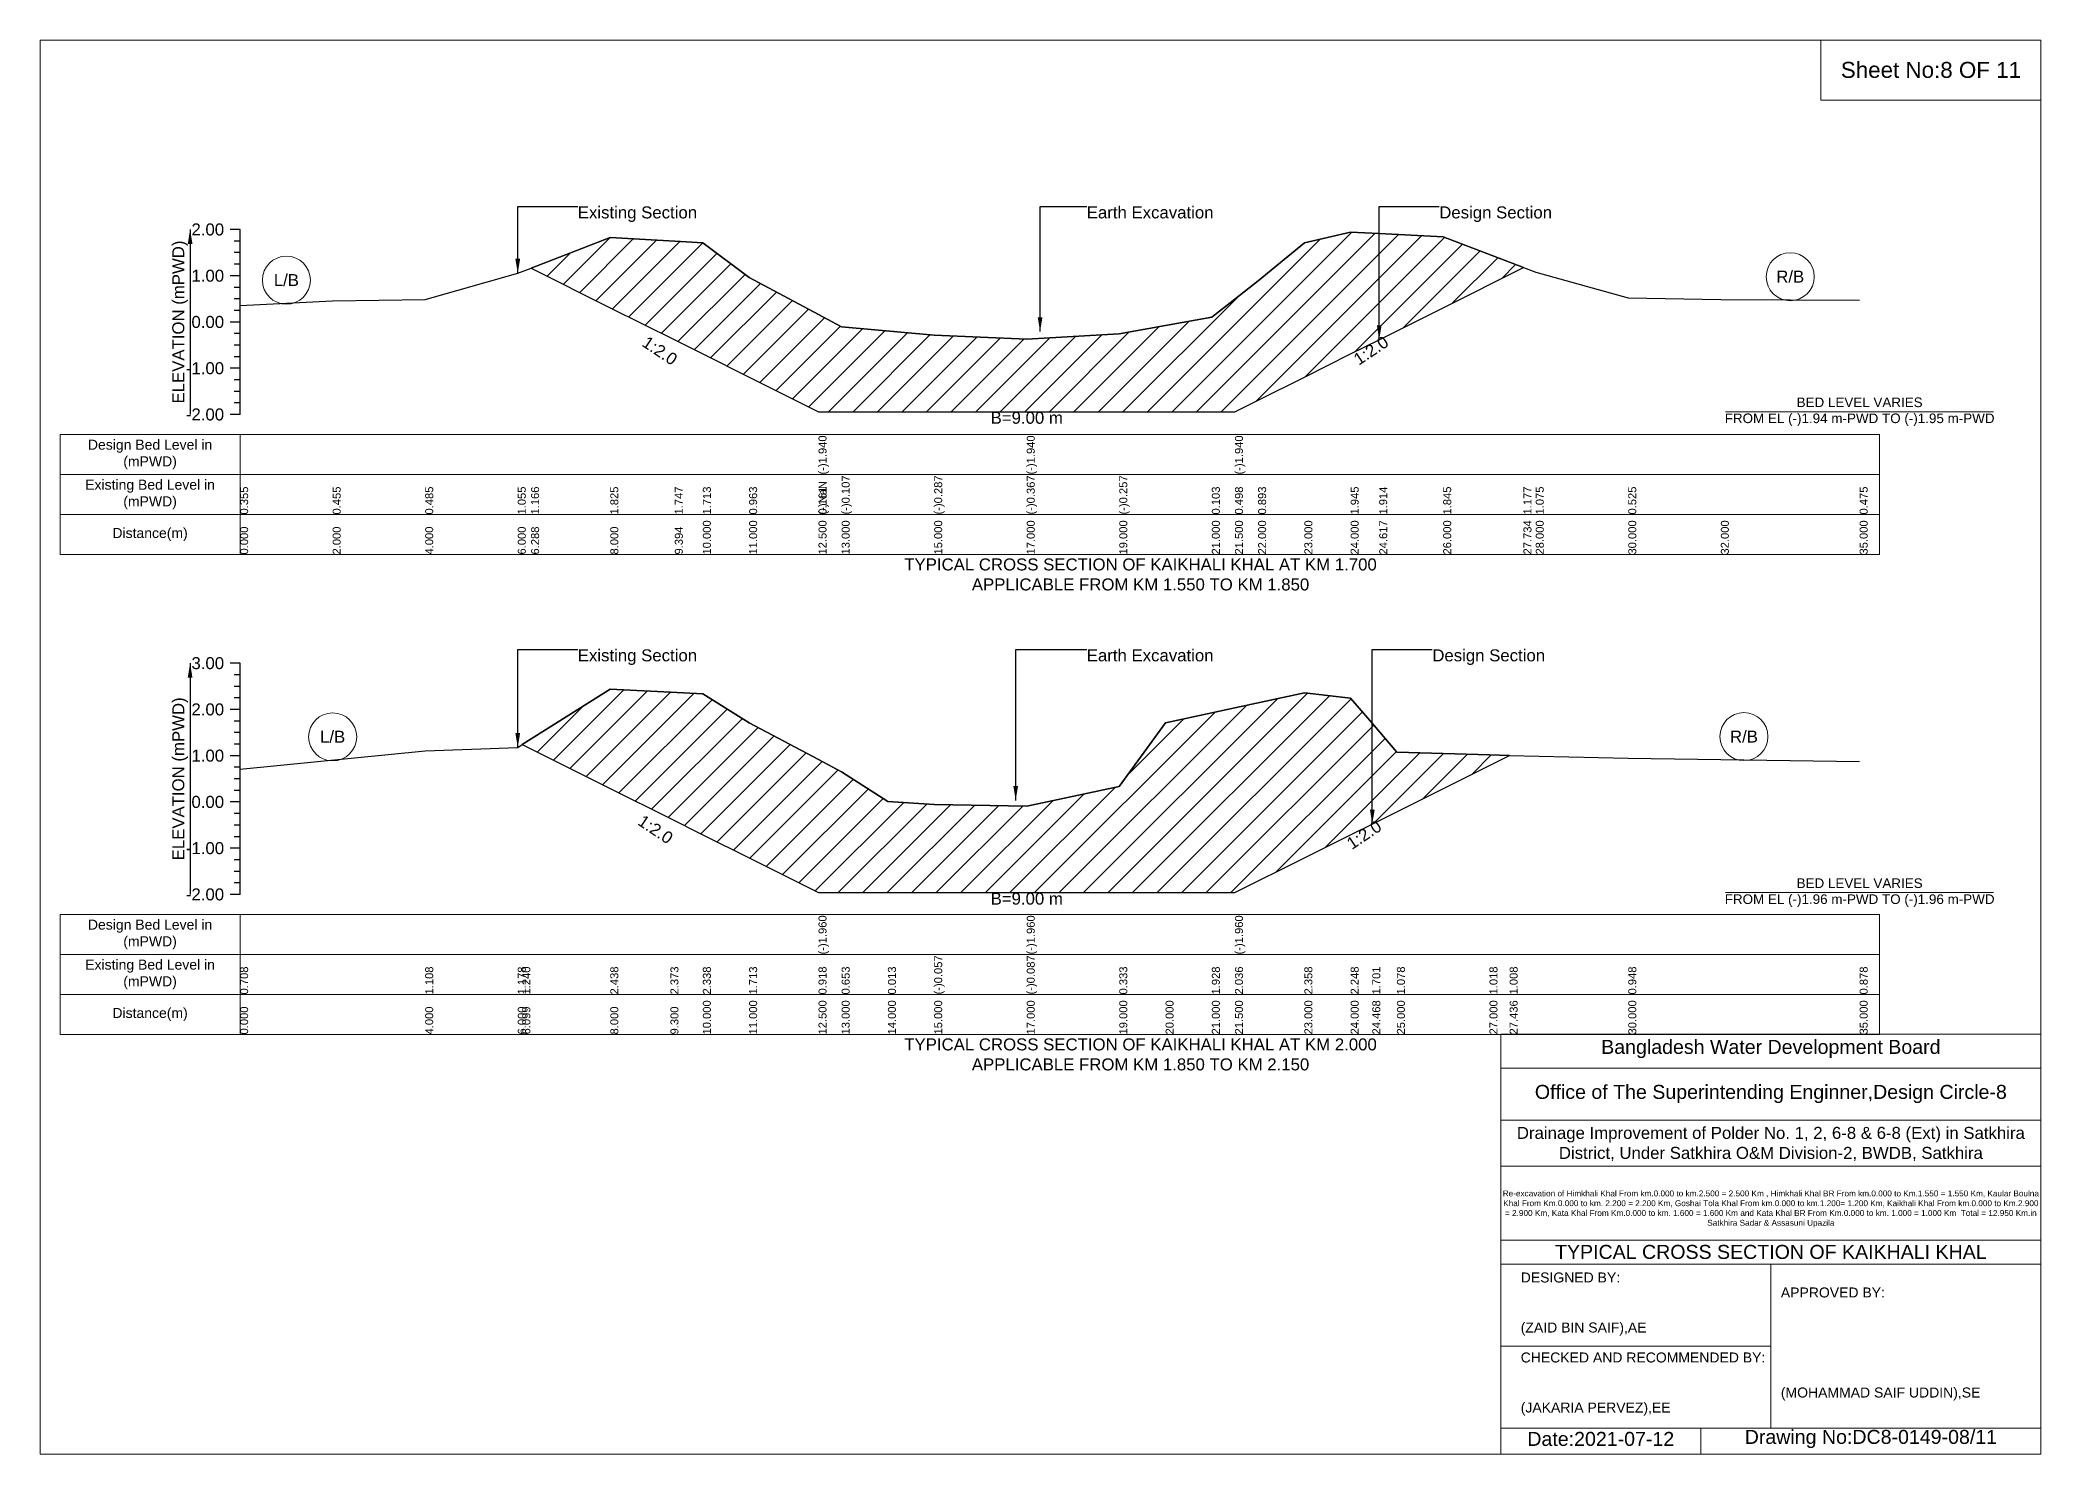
# Model space of a CAD drawing. Header units: inches. Extents: x 91000 to 628000, y -5656 to 0.
# Drawn here: x 440000 to 448000, y -5656 to 0 of the extents above; entities that cross this region are included whole.
import ezdxf

# ---------------------------------------------------------------- set-up
doc = ezdxf.new("R2010")
doc.units = ezdxf.units.IN
doc.header["$LTSCALE"] = 7
doc.header["$MEASUREMENT"] = 0
for name, color, linetype, lineweight in [('Cross section Data Border', 7, 'Continuous', 9), ('Cross Section Labels', 7, 'Continuous', 9), ('Existing_Bed_Level for Xsection', 7, 'Continuous', 25), ('Long Section Border', 7, 'Continuous', 9)]:
    doc.layers.add(name, color=color, linetype=linetype, lineweight=lineweight)
doc.styles.get("Standard").update_dxf_attribs({"font": 'arial.ttf'})
doc.dimstyles.get("Standard").update_dxf_attribs({"dimtxt": 0.18, "dimasz": 0.18, "dimexe": 0.18, "dimexo": 0.0625, "dimgap": 0.09, "dimtad": 0, "dimtih": 1, "dimtoh": 1, "dimdec": 4, "dimzin": 0, "dimdsep": 46, "dimtxsty": 'Standard', "dimcen": 0.09, "dimadec": 0, "dimazin": 0, "dimtfac": 1, "dimtdec": 4, "dimtofl": 0, "dimtmove": 0, "dimatfit": 3, "dimfxl": 1, "dimtolj": 1, "dimtzin": 0, "dimarcsym": 0})

msp = doc.modelspace()

# ---------------------------------------------------------------- hatches: boundary and pattern name
at = {"layer": 'Existing_Bed_Level for Xsection'}
h = msp.add_hatch(dxfattribs=at)
h.set_pattern_fill('ANSI31', color=256, scale=555, style=0)
h.paths.add_polyline_path([(441963.3, -912.4), (442280, -1070.8), (442537.9, -1199.7), (442650, -1255.8), (442835, -1348.3), (443112.5, -1487), (443205, -1487), (443575, -1487), (443945, -1487), (444315, -1487), (444685, -1487), (444777.5, -1487), (444870, -1440.8), (445055, -1348.3), (445240, -1255.8), (445354.2, -1198.7), (445610, -1070.8), (445930.9, -910.3), (445610, -786.8), (445354.2, -774), (445240, -768.3), (445055, -811.2), (444870, -962.9), (444777.5, -1036), (444685, -1109), (444315, -1175.7), (443945, -1196), (443575, -1181.2), (443205, -1147.9), (443112.5, -1098.4), (442835, -950), (442650, -811.2), (442537.9, -804.9), (442280, -790.5)])
h = msp.add_hatch(dxfattribs=at)
h.set_pattern_fill('ANSI31', color=256, scale=555, style=0)
h.paths.add_polyline_path([(441928.3, -2818.4), (442280, -2994.3), (442520.4, -3114.5), (442650, -3179.3), (442835, -3271.8), (443112.5, -3410.5), (443205, -3410.5), (443390, -3410.5), (443575, -3410.5), (443945, -3410.5), (444315, -3410.5), (444500, -3410.5), (444685, -3410.5), (444777.5, -3410.5), (445055, -3271.8), (445240, -3179.3), (445326.5, -3136), (445425, -3086.8), (445795, -2901.8), (445875.6, -2861.5), (445795, -2859.6), (445425, -2848.5), (445326.5, -2733.3), (445240, -2632), (445055, -2611.7), (444777.5, -2671.3), (444685, -2691.2), (444500, -2731), (444315, -2986.3), (443945, -3064), (443575, -3058.4), (443390, -3045.5), (443205, -2927.1), (443112.5, -2878.1), (442835, -2731), (442650, -2615.4), (442520.4, -2608.9), (442280, -2596.9)])

# ---------------------------------------------------------------- linework, layer by layer
at = {"layer": 'Cross section Data Border'}
for points in [[(440080, -1578.1), (447355, -1578.1), (447355, -2058.1), (440080, -2058.1)], [(440080, -3497.9), (447355, -3497.9), (447355, -3977.9), (440080, -3977.9)]]:
    msp.add_lwpolyline(points, close=True, dxfattribs=at)
for points in [[(440800, -1578.1), (440800, -2058.1)], [(440080, -1738.1), (447355, -1738.1)], [(440080, -1898.1), (447355, -1898.1)], [(440800, -3497.9), (440800, -3977.9)], [(440080, -3657.9), (447355, -3657.9)], [(440080, -3817.9), (447355, -3817.9)]]:
    msp.add_lwpolyline(points, dxfattribs=at)
at = {"layer": 'Cross Section Labels'}
for points in [[(446739.2, -1487), (447810.8, -1487)], [(446739.2, -3410.5), (447810.8, -3410.5)]]:
    msp.add_lwpolyline(points, dxfattribs=at)
for centre in [(440985, -960.7), (446997.5, -946.8), (441170, -2787.4), (446812.5, -2786.5)]:
    msp.add_circle(centre, 96, dxfattribs=at)
at = {"layer": 'Existing_Bed_Level for Xsection'}
for points in [[(440800, -758.1), (440760, -758.1)], [(440800, -1498.1), (440800, -1313.1), (440800, -1128.1), (440800, -943.1), (440800, -758.1)], [(440800, -1062.4), (441170, -1043.9), (441540, -1038.4), (441910, -932.9), (441963.3, -912.4), (442280, -790.5), (442537.9, -804.9), (442650, -811.2), (442835, -950), (443112.5, -1098.4), (443112.5, -1098.4), (443205, -1147.9), (443575, -1181.2), (443945, -1196), (443945, -1196), (444315, -1175.7), (444685, -1109), (444777.5, -1036), (444777.5, -1036), (444870, -962.9), (445055, -811.2), (445240, -768.3), (445354.2, -774), (445610, -786.8), (445930.9, -910.3), (445980, -929.2), (446350, -1031), (446720, -1038.4), (447275, -1040.2)], [(440800, -804.4), (440776, -804.4)], [(440800, -850.6), (440776, -850.6)], [(440800, -943.1), (440760, -943.1)], [(440800, -896.9), (440776, -896.9)], [(440800, -989.4), (440776, -989.4)], [(440800, -1035.6), (440776, -1035.6)], [(440800, -1081.9), (440776, -1081.9)], [(440800, -1128.1), (440760, -1128.1)], [(440800, -1174.4), (440776, -1174.4)], [(440800, -1220.6), (440776, -1220.6)], [(440800, -1266.9), (440776, -1266.9)], [(440800, -1313.1), (440760, -1313.1)], [(440800, -1359.4), (440776, -1359.4)], [(440800, -1405.6), (440776, -1405.6)], [(440800, -1498.1), (440760, -1498.1)], [(440800, -1451.9), (440776, -1451.9)], [(440800, -2492.9), (440760, -2492.9)], [(440800, -2539.2), (440776, -2539.2)], [(440800, -3417.9), (440800, -3232.9), (440800, -3047.9), (440800, -2862.9), (440800, -2677.9), (440800, -2492.9)], [(440800, -2585.4), (440776, -2585.4)], [(440800, -2631.7), (440776, -2631.7)], [(440800, -2916.9), (441540, -2842.9), (441910, -2830), (441928.3, -2818.4), (442280, -2596.9), (442520.4, -2608.9), (442650, -2615.4), (442835, -2731), (443112.5, -2878.1), (443112.5, -2878.1), (443205, -2927.1), (443390, -3045.5), (443575, -3058.4), (443945, -3064), (443945, -3064), (444315, -2986.3), (444500, -2731), (444685, -2691.2), (444777.5, -2671.3), (444777.5, -2671.3), (445055, -2611.7), (445240, -2632), (445326.5, -2733.3), (445425, -2848.5), (445795, -2859.6), (445875.6, -2861.5), (446350, -2872.5), (447275, -2885.5)], [(440800, -2677.9), (440760, -2677.9)], [(440800, -2724.2), (440776, -2724.2)], [(440800, -2770.4), (440776, -2770.4)], [(440800, -2862.9), (440760, -2862.9)], [(440800, -2816.7), (440776, -2816.7)], [(440800, -2909.2), (440776, -2909.2)], [(440800, -2955.4), (440776, -2955.4)], [(440800, -3001.7), (440776, -3001.7)], [(440800, -3047.9), (440760, -3047.9)], [(440800, -3094.2), (440776, -3094.2)], [(440800, -3140.4), (440776, -3140.4)], [(440800, -3186.7), (440776, -3186.7)], [(440800, -3232.9), (440760, -3232.9)], [(440800, -3279.2), (440776, -3279.2)], [(440800, -3325.4), (440776, -3325.4)], [(440800, -3417.9), (440760, -3417.9)], [(440800, -3371.7), (440776, -3371.7)]]:
    msp.add_lwpolyline(points, dxfattribs=at)
for points in [[(441963.3, -912.4), (442280, -1070.8), (442537.9, -1199.7), (442650, -1255.8), (442835, -1348.3), (443112.5, -1487), (443112.5, -1487), (443205, -1487), (443575, -1487), (443945, -1487), (443945, -1487), (444315, -1487), (444685, -1487), (444777.5, -1487), (444777.5, -1487), (444870, -1440.8), (445055, -1348.3), (445240, -1255.8), (445354.2, -1198.7), (445610, -1070.8), (445930.9, -910.3), (445610, -786.8), (445354.2, -774), (445240, -768.3), (445055, -811.2), (444870, -962.9), (444777.5, -1036), (444777.5, -1036), (444685, -1109), (444315, -1175.7), (443945, -1196), (443945, -1196), (443575, -1181.2), (443205, -1147.9), (443112.5, -1098.4), (443112.5, -1098.4), (442835, -950), (442650, -811.2), (442537.9, -804.9), (442280, -790.5)], [(441928.3, -2818.4), (441928.3, -2818.4), (442280, -2994.3), (442520.4, -3114.5), (442650, -3179.3), (442835, -3271.8), (443112.5, -3410.5), (443112.5, -3410.5), (443205, -3410.5), (443390, -3410.5), (443575, -3410.5), (443945, -3410.5), (443945, -3410.5), (444315, -3410.5), (444500, -3410.5), (444685, -3410.5), (444777.5, -3410.5), (444777.5, -3410.5), (445055, -3271.8), (445240, -3179.3), (445326.5, -3136), (445425, -3086.8), (445795, -2901.8), (445875.6, -2861.5), (445795, -2859.6), (445425, -2848.5), (445326.5, -2733.3), (445240, -2632), (445055, -2611.7), (444777.5, -2671.3), (444777.5, -2671.3), (444685, -2691.2), (444500, -2731), (444315, -2986.3), (443945, -3064), (443945, -3064), (443575, -3058.4), (443390, -3045.5), (443205, -2927.1), (443112.5, -2878.1), (443112.5, -2878.1), (442835, -2731), (442650, -2615.4), (442520.4, -2608.9), (442280, -2596.9), (441928.3, -2818.4)]]:
    msp.add_lwpolyline(points, close=True, dxfattribs=at)
at = {"layer": 'Long Section Border'}
for points in [[(440000, 0), (448000, 0), (448000, -5656), (440000, -5656)], [(447120, 0), (448000, 0), (448000, -240), (447120, -240)]]:
    msp.add_lwpolyline(points, close=True, dxfattribs=at)
for points in [[(445840, -5656), (445840, -3976), (448000, -3976)], [(445840, -4112), (448000, -4112)], [(445840, -4320), (448000, -4320)], [(445840, -4504), (448000, -4504)], [(445840, -4800), (448000, -4800)], [(445840, -4896), (448000, -4896)], [(446920, -4896), (446920, -5552)], [(445840, -5224), (446920, -5224)], [(445840, -5552), (448000, -5552)], [(446640, -5552), (446640, -5656)]]:
    msp.add_lwpolyline(points, dxfattribs=at)

# ---------------------------------------------------------------- texts
at = {"layer": 'Cross section Data Border', "char_height": 40, "width": 640, "attachment_point": 5}
for s, insert in [('Design Bed Level in (mPWD)', (440440, -1658.1)), ('Existing Bed Level in (mPWD)', (440440, -1818.1)), ('Distance(m)', (440440, -1978.1)), ('Design Bed Level in (mPWD)', (440440, -3577.9)), ('Existing Bed Level in (mPWD)', (440440, -3737.9)), ('Distance(m)', (440440, -3897.9))]:
    msp.add_mtext(s, dxfattribs=dict(at, insert=insert))
at = {"layer": 'Cross Section Labels'}
for s, insert, char_height, attachment_point in [('Existing Section', (442150, -665.6), 48, 1), ('Earth Excavation', (444185, -665.6), 48, 1), ('Design Section', (445594.2, -665.6), 48, 1), ('L/B', (440985, -960.7), 48, 5), ('R/B', (446997.5, -946.8), 48, 5), ('BED LEVEL VARIES ^JFROM EL (-)1.94 m-PWD TO (-)1.95 m-PWD', (447275, -1487), 38.4, 5), ('B=9.00 m', (443945, -1487), 48, 2), ('TYPICAL CROSS SECTION OF KAIKHALI KHAL AT KM 1.700^JAPPLICABLE FROM KM 1.550 TO KM 1.850', (444400, -2138.1), 48, 5), ('Existing Section', (442150, -2437.4), 48, 1), ('Earth Excavation', (444185, -2437.4), 48, 1), ('Design Section', (445566.5, -2437.4), 48, 1), ('L/B', (441170, -2787.4), 48, 5), ('R/B', (446812.5, -2786.5), 48, 5), ('BED LEVEL VARIES ^JFROM EL (-)1.96 m-PWD TO (-)1.96 m-PWD', (447275, -3410.5), 38.4, 5), ('B=9.00 m', (443945, -3410.5), 48, 2), ('TYPICAL CROSS SECTION OF KAIKHALI KHAL AT KM 2.000^JAPPLICABLE FROM KM 1.850 TO KM 2.150', (444400, -4057.9), 48, 5)]:
    msp.add_mtext(s, dxfattribs=dict(at, insert=insert, char_height=char_height, attachment_point=attachment_point))
at = {"layer": 'Cross Section Labels', "char_height": 48, "attachment_point": 2}
for insert, rotation in [((442491.7, -1222.8), 326.30993), ((445307.9, -1221.8), 33.69007), ((442474.2, -3137.6), 326.30993), ((445280.3, -3159.1), 33.69007)]:
    msp.add_mtext('1:2.0', dxfattribs=dict(at, insert=insert, rotation=rotation))
at = {"layer": 'Existing_Bed_Level for Xsection', "char_height": 48, "attachment_point": 6}
for s, insert in [('2.00', (440736, -758.1)), ('1.00', (440736, -943.1)), ('0.00', (440736, -1128.1)), ('-1.00', (440736, -1313.1)), ('-2.00', (440736, -1498.1)), ('3.00', (440736, -2492.9)), ('2.00', (440736, -2677.9)), ('1.00', (440736, -2862.9)), ('0.00', (440736, -3047.9)), ('-1.00', (440736, -3232.9)), ('-2.00', (440736, -3417.9))]:
    msp.add_mtext(s, dxfattribs=dict(at, insert=insert))
at = {"layer": 'Existing_Bed_Level for Xsection', "rotation": 90}
for s, insert, char_height, attachment_point in [('ELEVATION (mPWD)', (440560, -1128.1), 48, 5), ('(-)1.940', (443112.5, -1738.1), 32, 1), ('(-)1.940', (443945, -1738.1), 32, 1), ('(-)1.940', (444777.5, -1738.1), 32, 1), ('(-)0.107', (443205, -1898.1), 32, 1), ('(-)0.287', (443575, -1898.1), 32, 1), ('(-)0.367', (443945, -1898.1), 32, 1), ('(-)0.367', (443945, -1898.1), 32, 1), ('(-)0.257', (444315, -1898.1), 32, 1), ('0.355', (440800, -1898.1), 32, 1), ('0.455', (441170, -1898.1), 32, 1), ('0.485', (441540, -1898.1), 32, 1), ('0.485', (441540, -1898.1), 32, 1), ('1.055', (441910, -1898.1), 32, 1), ('1.166', (441963.3, -1898.1), 32, 1), ('1.825', (442280, -1898.1), 32, 1), ('1.747', (442537.9, -1898.1), 32, 1), ('1.713', (442650, -1898.1), 32, 1), ('1.713', (442650, -1898.1), 32, 1), ('0.963', (442835, -1898.1), 32, 1), ('(-)NaN', (443112.5, -1898.1), 32, 1), ('(-)NaN', (443112.5, -1898.1), 32, 1), ('0.161', (443112.5, -1898.1), 32, 1), ('0.161', (443112.5, -1898.1), 32, 1), ('0.103', (444685, -1898.1), 32, 1), ('0.498', (444777.5, -1898.1), 32, 1), ('0.498', (444777.5, -1898.1), 32, 1), ('0.498', (444777.5, -1898.1), 32, 1), ('0.893', (444870, -1898.1), 32, 1), ('1.945', (445240, -1898.1), 32, 1), ('1.914', (445354.2, -1898.1), 32, 1), ('1.845', (445610, -1898.1), 32, 1), ('1.177', (445930.9, -1898.1), 32, 1), ('1.075', (445980, -1898.1), 32, 1), ('0.525', (446350, -1898.1), 32, 1), ('0.475', (447275, -1898.1), 32, 1), ('0.000', (440800, -2058.1), 32, 1), ('2.000', (441170, -2058.1), 32, 1), ('4.000', (441540, -2058.1), 32, 1), ('6.000', (441910, -2058.1), 32, 1), ('6.288', (441963.3, -2058.1), 32, 1), ('8.000', (442280, -2058.1), 32, 1), ('9.394', (442537.9, -2058.1), 32, 1), ('10.000', (442650, -2058.1), 32, 1), ('11.000', (442835, -2058.1), 32, 1), ('12.500', (443112.5, -2058.1), 32, 1), ('12.500', (443112.5, -2058.1), 32, 1), ('12.500', (443112.5, -2058.1), 32, 1), ('13.000', (443205, -2058.1), 32, 1), ('15.000', (443575, -2058.1), 32, 1), ('17.000', (443945, -2058.1), 32, 1), ('17.000', (443945, -2058.1), 32, 1), ('17.000', (443945, -2058.1), 32, 1), ('19.000', (444315, -2058.1), 32, 1), ('21.000', (444685, -2058.1), 32, 1), ('21.500', (444777.5, -2058.1), 32, 1), ('21.500', (444777.5, -2058.1), 32, 1), ('21.500', (444777.5, -2058.1), 32, 1), ('22.000', (444870, -2058.1), 32, 1), ('23.000', (445055, -2058.1), 32, 1), ('24.000', (445240, -2058.1), 32, 1), ('24.617', (445354.2, -2058.1), 32, 1), ('26.000', (445610, -2058.1), 32, 1), ('27.734', (445930.9, -2058.1), 32, 1), ('28.000', (445980, -2058.1), 32, 1), ('30.000', (446350, -2058.1), 32, 1), ('32.000', (446720, -2058.1), 32, 1), ('35.000', (447275, -2058.1), 32, 1), ('ELEVATION (mPWD)', (440560, -2955.4), 48, 5), ('(-)1.960', (443112.5, -3657.9), 32, 1), ('(-)1.960', (443945, -3657.9), 32, 1), ('(-)1.960', (444777.5, -3657.9), 32, 1), ('(-)0.057', (443575, -3817.9), 32, 1), ('(-)0.087', (443945, -3817.9), 32, 1), ('(-)0.087', (443945, -3817.9), 32, 1), ('(-)0.087', (443945, -3817.9), 32, 1), ('0.708', (440800, -3817.9), 32, 1), ('1.108', (441540, -3817.9), 32, 1), ('1.178', (441910, -3817.9), 32, 1), ('1.240', (441928.3, -3817.9), 32, 1), ('2.438', (442280, -3817.9), 32, 1), ('2.373', (442520.4, -3817.9), 32, 1), ('2.338', (442650, -3817.9), 32, 1), ('1.713', (442835, -3817.9), 32, 1), ('1.713', (442835, -3817.9), 32, 1), ('0.918', (443112.5, -3817.9), 32, 1), ('0.918', (443112.5, -3817.9), 32, 1), ('0.918', (443112.5, -3817.9), 32, 1), ('0.653', (443205, -3817.9), 32, 1), ('0.013', (443390, -3817.9), 32, 1), ('0.333', (444315, -3817.9), 32, 1), ('1.928', (444685, -3817.9), 32, 1), ('2.036', (444777.5, -3817.9), 32, 1), ('2.036', (444777.5, -3817.9), 32, 1), ('2.036', (444777.5, -3817.9), 32, 1), ('2.358', (445055, -3817.9), 32, 1), ('2.248', (445240, -3817.9), 32, 1), ('1.701', (445326.5, -3817.9), 32, 1), ('1.078', (445425, -3817.9), 32, 1), ('1.018', (445795, -3817.9), 32, 1), ('1.008', (445875.6, -3817.9), 32, 1), ('0.948', (446350, -3817.9), 32, 1), ('0.878', (447275, -3817.9), 32, 1), ('0.000', (440800, -3977.9), 32, 1), ('4.000', (441540, -3977.9), 32, 1), ('6.000', (441910, -3977.9), 32, 1), ('6.099', (441928.3, -3977.9), 32, 1), ('8.000', (442280, -3977.9), 32, 1), ('9.300', (442520.4, -3977.9), 32, 1), ('10.000', (442650, -3977.9), 32, 1), ('11.000', (442835, -3977.9), 32, 1), ('12.500', (443112.5, -3977.9), 32, 1), ('12.500', (443112.5, -3977.9), 32, 1), ('12.500', (443112.5, -3977.9), 32, 1), ('13.000', (443205, -3977.9), 32, 1), ('14.000', (443390, -3977.9), 32, 1), ('15.000', (443575, -3977.9), 32, 1), ('17.000', (443945, -3977.9), 32, 1), ('17.000', (443945, -3977.9), 32, 1), ('17.000', (443945, -3977.9), 32, 1), ('19.000', (444315, -3977.9), 32, 1), ('20.000', (444500, -3977.9), 32, 1), ('21.000', (444685, -3977.9), 32, 1), ('21.500', (444777.5, -3977.9), 32, 1), ('21.500', (444777.5, -3977.9), 32, 1), ('21.500', (444777.5, -3977.9), 32, 1), ('23.000', (445055, -3977.9), 32, 1), ('24.000', (445240, -3977.9), 32, 1), ('24.468', (445326.5, -3977.9), 32, 1), ('25.000', (445425, -3977.9), 32, 1), ('27.000', (445795, -3977.9), 32, 1), ('27.436', (445875.6, -3977.9), 32, 1), ('30.000', (446350, -3977.9), 32, 1), ('35.000', (447275, -3977.9), 32, 1)]:
    msp.add_mtext(s, dxfattribs=dict(at, insert=insert, char_height=char_height, attachment_point=attachment_point))
at = {"layer": 'Long Section Border', "attachment_point": 5}
for s, insert, char_height in [('Sheet No:8 OF 11', (447560, -120), 64), ('Bangladesh Water Development Board', (446920, -4036), 56), ('Office of The Superintending Enginner,Design Circle-8', (446920, -4216), 56)]:
    msp.add_mtext(s, dxfattribs=dict(at, insert=insert, char_height=char_height))
at = {"layer": 'Long Section Border'}
for s, insert, char_height, width, attachment_point in [('Drainage Improvement of Polder No. 1, 2, 6-8 & 6-8 (Ext) in Satkhira District, Under Satkhira O&M Division-2, BWDB, Satkhira', (446920, -4416), 48, 2240, 5), ('Re-excavation of Himkhali Khal From km.0.000 to km.2.500 = 2.500 Km , Himkhali Khal BR From km.0.000 to Km.1.550 = 1.550 Km, Kaular Boulna Khal From Km.0.000 to km. 2.200 = 2.200 Km, Goshai Tola Khal From km.0.000 to km.1.200= 1.200 Km, Kaikhali Khal From km.0.000 to Km.2.900 = 2.900 Km, Kata Khal From Km.0.000 to km. 1.600 = 1.600 Km and Kata Khal BR From Km.0.000 to km. 1.000 = 1.000 Km  Total = 12.950 Km.in Satkhira Sadar & Assasuni Upazila', (446920, -4676), 23.4814, 2160, 5), ('TYPICAL CROSS SECTION OF KAIKHALI KHAL', (446920, -4848), 56, 2240, 5), ('DESIGNED BY:^J^J^J(ZAID BIN SAIF),AE', (445920, -5056), 40, 1120, 4), ('APPROVED BY:^J^J^J^J^J^J(MOHAMMAD SAIF UDDIN),SE', (446960, -5216), 40, 1120, 4), ('CHECKED AND RECOMMENDED BY:^J^J^J(JAKARIA PERVEZ),EE', (445920, -5376), 40, 1120, 4), ('Date:2021-07-12', (446240, -5596), 56, 1120, 5), ('Drawing No:DC8-0149-08/11', (447320, -5596), 56, 1760, 5)]:
    msp.add_mtext(s, dxfattribs=dict(at, insert=insert, char_height=char_height, width=width, attachment_point=attachment_point))

# ---------------------------------------------------------------- leaders
at = {"layer": 'Cross Section Labels', "annotation_type": 0, "has_hookline": 1, "hookline_direction": 0}
for points, text_width in [([(441910, -932.9), (441910, -665.6), (442149.9, -665.6)], 467.2), ([(443998.3, -1166.5), (443998.3, -665.6), (444184.9, -665.6)], 497), ([(445354.2, -1198.7), (445354.2, -665.6), (445594.1, -665.6)], 441.2), ([(441910, -2830), (441910, -2437.4), (442149.9, -2437.4)], 467.2), ([(443900.8, -3041.5), (443900.8, -2437.4), (444184.9, -2437.4)], 497), ([(445326.5, -3136), (445326.5, -2437.4), (445566.5, -2437.4)], 441.2)]:
    msp.add_leader(points, dimstyle='Standard', override={"dimasz": 57.6}, dxfattribs=dict(at, text_width=text_width))
at = {"layer": 'Existing_Bed_Level for Xsection'}
for points in [[(440600, -758.1), (440600, -1498.1)], [(440600, -2492.9), (440600, -3417.9)]]:
    msp.add_leader(points, dimstyle='Standard', override={"dimasz": 57.6}, dxfattribs=at)

doc.saveas('drawing.dxf')
